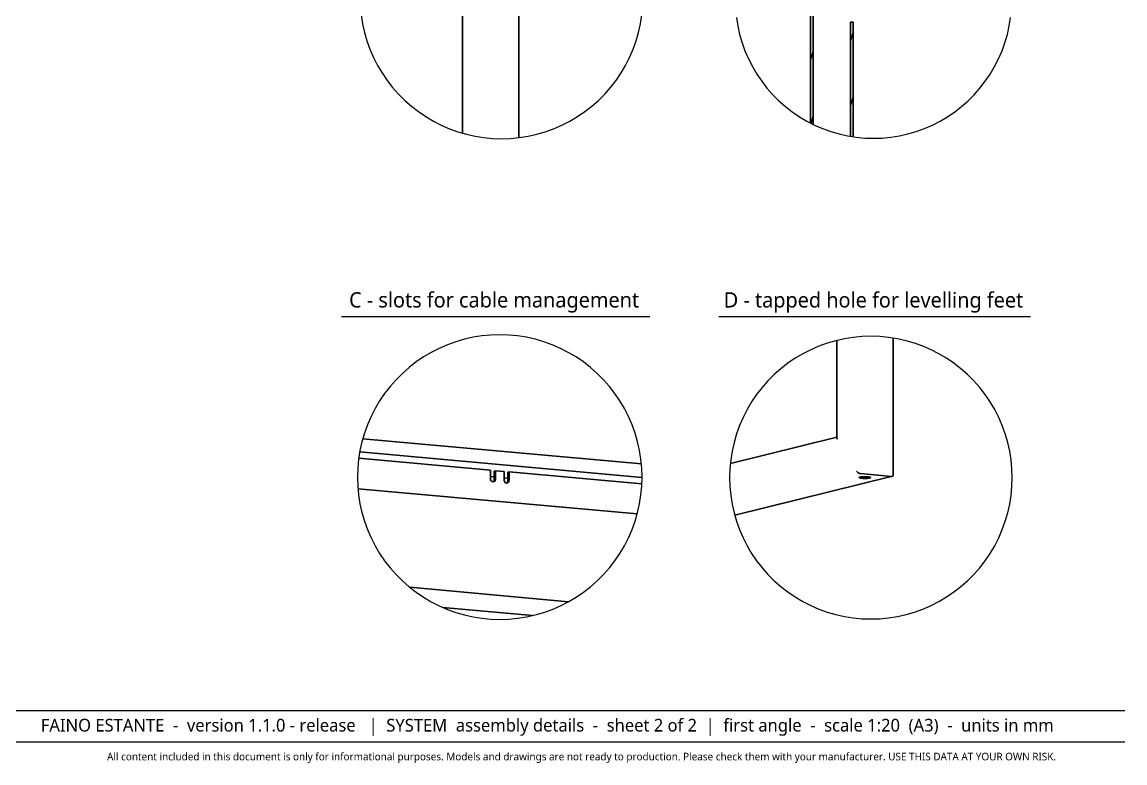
# Model space of a CAD drawing. Header units: millimetres. Extents: x 20 to 1420, y 6 to 408.
# Drawn here: x 1202.9 to 1420, y 5.9 to 151.7 of the extents above; entities that cross this region are included whole.
import ezdxf

# ---------------------------------------------------------------- set-up
doc = ezdxf.new("R2010")
doc.units = ezdxf.units.MM
doc.header["$LTSCALE"] = 12.7
for name, color, linetype, lineweight in [('ANNOTATION_TEXT', 251, 'Continuous', 25), ('BORDER_FRAME', 7, 'Continuous', 15), ('DETAIL_VIEW_BORDER', 7, 'Continuous', 15), ('SKETCHED_GEOMETRY', 7, 'Continuous', 15), ('VIEW_HATCHES', 7, 'Continuous', 13), ('Visible', 7, 'Continuous', 25)]:
    doc.layers.add(name, color=color, linetype=linetype, lineweight=lineweight)
doc.styles.add('Onshape-Standard-NoteStyle', font='Open Sans', dxfattribs={"height": 2.5})
doc.styles.add('Onshape-Standard-View-Label', font='Open Sans', dxfattribs={"height": 3})

msp = doc.modelspace()

# ---------------------------------------------------------------- linework, layer by layer
at = {"layer": 'BORDER_FRAME'}
msp.add_line((1420, 10), (1020, 10), dxfattribs=at)
at = {"layer": 'DETAIL_VIEW_BORDER', "flags": 128}
for points in [[(1269.66328, 153.12412), (1269.93702, 151.39577), (1270.31875, 149.68802), (1270.80695, 148.00761), (1271.39971, 146.36117), (1272.09467, 144.75519), (1272.88911, 143.19603), (1273.77988, 141.68982), (1274.76346, 140.24252), (1275.83598, 138.85983), (1276.99321, 137.54722), (1278.23057, 136.30986), (1279.54318, 135.15263), (1280.92587, 134.08011), (1282.37317, 133.09653), (1283.87938, 132.20576), (1285.43855, 131.41132), (1287.04452, 130.71636), (1288.69096, 130.1236), (1290.37137, 129.6354), (1292.07912, 129.25367), (1293.80747, 128.97993), (1295.54959, 128.81525), (1297.29862, 128.76028), (1299.04765, 128.81525), (1300.78978, 128.97993), (1302.51813, 129.25367), (1304.22588, 129.6354), (1305.90629, 130.1236), (1307.55273, 130.71636), (1309.1587, 131.41132), (1310.71787, 132.20576), (1312.22407, 133.09653), (1313.67137, 134.08011), (1315.05406, 135.15263), (1316.36668, 136.30986), (1317.60404, 137.54722), (1318.76126, 138.85983), (1319.83378, 140.24252), (1320.81737, 141.68982), (1321.70814, 143.19603), (1322.50257, 144.75519), (1323.19754, 146.36117), (1323.79029, 148.00761), (1324.2785, 149.68802), (1324.66022, 151.39577), (1324.93397, 153.12412)], [(1343.51749, 152.63403), (1343.78485, 150.94599), (1344.15767, 149.27807), (1344.63449, 147.63685), (1345.21342, 146.02881), (1345.89218, 144.46029), (1346.66809, 142.93748), (1347.53808, 141.4664), (1348.49873, 140.05286), (1349.54624, 138.70242), (1350.67647, 137.42041), (1351.88498, 136.21191), (1353.16698, 135.08167), (1354.51742, 134.03417), (1355.93097, 133.07352), (1357.40205, 132.20352), (1358.92485, 131.42762), (1360.49337, 130.74886), (1362.10141, 130.16993), (1363.74263, 129.69311), (1365.41055, 129.32028), (1367.09859, 129.05293), (1368.80009, 128.89209), (1370.50833, 128.8384), (1372.21657, 128.89209), (1373.91807, 129.05293), (1375.60611, 129.32028), (1377.27403, 129.69311), (1378.91525, 130.16993), (1380.52329, 130.74886), (1382.09181, 131.42762), (1383.61462, 132.20352), (1385.0857, 133.07352), (1386.49924, 134.03417), (1387.84968, 135.08167), (1389.13169, 136.21191), (1390.34019, 137.42041), (1391.47043, 138.70242), (1392.51794, 140.05286), (1393.47858, 141.4664), (1394.34858, 142.93748), (1395.12448, 144.46029), (1395.80324, 146.02881), (1396.38217, 147.63685), (1396.85899, 149.27807), (1397.23182, 150.94599), (1397.49918, 152.63403)]]:
    msp.add_lwpolyline(points, dxfattribs=at)
for points in [[(1324.95929, 62.16123), (1324.90402, 63.91992), (1324.73843, 65.67167), (1324.46318, 67.40957), (1324.07934, 69.12675), (1323.58844, 70.81645), (1322.99241, 72.47199), (1322.2936, 74.08683), (1321.49478, 75.65461), (1320.59909, 77.16914), (1319.61007, 78.62444), (1318.53162, 80.01476), (1317.368, 81.33463), (1316.1238, 82.57883), (1314.80394, 83.74245), (1313.41361, 84.82089), (1311.95831, 85.80991), (1310.44379, 86.7056), (1308.87601, 87.50443), (1307.26116, 88.20323), (1305.60562, 88.79926), (1303.91593, 89.29017), (1302.19874, 89.674), (1300.46084, 89.94926), (1298.70909, 90.11485), (1296.9504, 90.17012), (1295.19171, 90.11485), (1293.43995, 89.94926), (1291.70206, 89.674), (1289.98487, 89.29017), (1288.29518, 88.79926), (1286.63964, 88.20323), (1285.02479, 87.50443), (1283.45701, 86.7056), (1281.94249, 85.80991), (1280.48719, 84.82089), (1279.09686, 83.74245), (1277.777, 82.57883), (1276.5328, 81.33463), (1275.36918, 80.01476), (1274.29073, 78.62444), (1273.30171, 77.16914), (1272.40602, 75.65461), (1271.6072, 74.08683), (1270.90839, 72.47199), (1270.31236, 70.81645), (1269.82146, 69.12675), (1269.43762, 67.40957), (1269.16237, 65.67167), (1268.99678, 63.91992), (1268.94151, 62.16123), (1268.99678, 60.40253), (1269.16237, 58.65078), (1269.43762, 56.91288), (1269.82146, 55.1957), (1270.31236, 53.506), (1270.90839, 51.85047), (1271.6072, 50.23562), (1272.40602, 48.66784), (1273.30171, 47.15331), (1274.29073, 45.69801), (1275.36918, 44.30769), (1276.5328, 42.98782), (1277.777, 41.74362), (1279.09686, 40.58001), (1280.48719, 39.50156), (1281.94249, 38.51254), (1283.45701, 37.61685), (1285.02479, 36.81802), (1286.63964, 36.11922), (1288.29518, 35.52319), (1289.98487, 35.03229), (1291.70206, 34.64845), (1293.43995, 34.37319), (1295.19171, 34.20761), (1296.9504, 34.15234), (1298.70909, 34.20761), (1300.46084, 34.37319), (1302.19874, 34.64845), (1303.91593, 35.03229), (1305.60562, 35.52319), (1307.26116, 36.11922), (1308.87601, 36.81802), (1310.44379, 37.61685), (1311.95831, 38.51254), (1313.41361, 39.50156), (1314.80394, 40.58001), (1316.1238, 41.74362), (1317.368, 42.98782), (1318.53162, 44.30769), (1319.61007, 45.69801), (1320.59909, 47.15331), (1321.49478, 48.66784), (1322.2936, 50.23562), (1322.99241, 51.85047), (1323.58844, 53.506), (1324.07934, 55.1957), (1324.46318, 56.91288), (1324.73843, 58.65078), (1324.90402, 60.40253)], [(1397.81724, 62.06279), (1397.76235, 63.80954), (1397.59788, 65.54939), (1397.3245, 67.27548), (1396.94327, 68.981), (1396.4557, 70.65921), (1395.86372, 72.3035), (1395.16966, 73.90737), (1394.37627, 75.4645), (1393.48666, 76.96874), (1392.50436, 78.41415), (1391.43324, 79.79503), (1390.27753, 81.10593), (1389.04178, 82.34168), (1387.73089, 83.49739), (1386.35001, 84.56851), (1384.90459, 85.55081), (1383.40036, 86.44041), (1381.84323, 87.23381), (1380.23935, 87.92787), (1378.59506, 88.51985), (1376.91685, 89.00742), (1375.21133, 89.38864), (1373.48524, 89.66203), (1371.74539, 89.8265), (1369.99864, 89.88139), (1368.2519, 89.8265), (1366.51205, 89.66203), (1364.78596, 89.38864), (1363.08044, 89.00742), (1361.40223, 88.51985), (1359.75794, 87.92787), (1358.15406, 87.23381), (1356.59693, 86.44041), (1355.0927, 85.55081), (1353.64728, 84.56851), (1352.2664, 83.49739), (1350.9555, 82.34168), (1349.71976, 81.10593), (1348.56405, 79.79503), (1347.49293, 78.41415), (1346.51063, 76.96874), (1345.62102, 75.4645), (1344.82763, 73.90737), (1344.13357, 72.3035), (1343.54159, 70.65921), (1343.05402, 68.981), (1342.67279, 67.27548), (1342.39941, 65.54939), (1342.23494, 63.80954), (1342.18005, 62.06279), (1342.23494, 60.31605), (1342.39941, 58.5762), (1342.67279, 56.85011), (1343.05402, 55.14459), (1343.54159, 53.46637), (1344.13357, 51.82208), (1344.82763, 50.21821), (1345.62102, 48.66108), (1346.51063, 47.15684), (1347.49293, 45.71143), (1348.56405, 44.33055), (1349.71976, 43.01965), (1350.9555, 41.78391), (1352.2664, 40.62819), (1353.64728, 39.55707), (1355.0927, 38.57477), (1356.59693, 37.68517), (1358.15406, 36.89177), (1359.75794, 36.19771), (1361.40223, 35.60573), (1363.08044, 35.11817), (1364.78596, 34.73694), (1366.51205, 34.46355), (1368.2519, 34.29909), (1369.99864, 34.24419), (1371.74539, 34.29909), (1373.48524, 34.46355), (1375.21133, 34.73694), (1376.91685, 35.11817), (1378.59506, 35.60573), (1380.23935, 36.19771), (1381.84323, 36.89177), (1383.40036, 37.68517), (1384.90459, 38.57477), (1386.35001, 39.55707), (1387.73089, 40.62819), (1389.04178, 41.78391), (1390.27753, 43.01965), (1391.43324, 44.33055), (1392.50436, 45.71143), (1393.48666, 47.15684), (1394.37627, 48.66108), (1395.16966, 50.21821), (1395.86372, 51.82208), (1396.4557, 53.46637), (1396.94327, 55.14459), (1397.3245, 56.85011), (1397.59788, 58.5762), (1397.76235, 60.31605)]]:
    msp.add_lwpolyline(points, close=True, dxfattribs=at)
at = {"layer": 'SKETCHED_GEOMETRY'}
for p, q in [((1265.79798, 93.79721), (1326.48173, 93.79721)), ((1340.04996, 93.79721), (1401.43271, 93.79721)), ((1420, 16.17802), (1020.16999, 16.17802))]:
    msp.add_line(p, q, dxfattribs=at)
at = {"layer": 'VIEW_HATCHES', "color": 7, "linetype": 'Continuous', "lineweight": 13}
for p, q in [((1365.97541, 147.80897), (1366.47541, 149.675)), ((1358.14208, 144.07502), (1358.64208, 145.94104)), ((1365.97541, 135.05875), (1366.47541, 136.92478)), ((1358.26035, 131.7662), (1358.64208, 133.19082))]:
    msp.add_line(p, q, dxfattribs=at)
at = {"layer": 'Visible', "color": 7}
for p, q in [((1289.60487, 180.85342), (1289.60487, 129.85809)), ((1358.14208, 131.82646), (1358.14208, 180.26108)), ((1358.64208, 180.51584), (1358.64208, 131.5717)), ((1300.67617, 128.96919), (1300.67617, 154.87487)), ((1365.97541, 129.23082), (1365.97541, 151.71338)), ((1366.47541, 151.71338), (1365.97541, 151.71338)), ((1366.47541, 151.71338), (1366.47541, 129.15163)), ((1363.29633, 89.05567), (1363.29633, 69.87877)), ((1374.36763, 62.48629), (1374.36763, 89.52227)), ((1269.99192, 69.71348), (1324.82607, 64.74454)), ((1363.29633, 70.01418), (1342.33162, 64.83232)), ((1269.19318, 65.86622), (1295.09325, 63.51921)), ((1269.39351, 67.13107), (1324.95724, 62.09602)), ((1295.09325, 61.87132), (1295.09325, 63.51921)), ((1295.83225, 63.36477), (1296.09123, 63.42878)), ((1295.83225, 63.36477), (1295.83225, 61.71687)), ((1296.09123, 63.42878), (1297.80205, 63.27375)), ((1296.09123, 61.78088), (1296.09123, 63.42878)), ((1297.80205, 61.62585), (1297.80205, 63.27375)), ((1298.54106, 63.1193), (1298.80004, 63.18331)), ((1298.54106, 63.1193), (1298.54106, 61.47141)), ((1298.80004, 63.18331), (1324.91703, 60.81665)), ((1298.80004, 61.53542), (1298.80004, 63.18331)), ((1295.09325, 62.26536), (1295.83225, 62.1984)), ((1297.80205, 62.0199), (1298.54106, 61.95293)), ((1343.19863, 54.64683), (1374.23618, 62.31839)), ((1367.85357, 62.88044), (1374.1266, 62.31199)), ((1269.04548, 59.88733), (1323.99572, 54.90786)), ((1279.22561, 40.48014), (1310.49418, 37.64665)), ((1285.75027, 36.50408), (1303.36098, 34.90824))]:
    msp.add_line(p, q, dxfattribs=at)
at = {"layer": 'Visible', "color": 7, "flags": 128}
for points in [[(1363.36862, 69.66147), (1363.3289, 69.73851), (1363.30454, 69.81175), (1363.29633, 69.87877)], [(1367.85357, 62.88044), (1367.77536, 62.8937), (1367.69167, 62.91965), (1367.60502, 62.95747), (1367.51806, 63.00603), (1367.43342, 63.06386), (1367.35368, 63.12918), (1367.28126, 63.20002), (1367.21836, 63.27423), (1367.16689, 63.34955)], [(1374.36763, 62.48629), (1374.36033, 62.43078), (1374.33865, 62.38436), (1374.30322, 62.34839), (1374.25508, 62.32393), (1374.19563, 62.31167), (1374.1266, 62.31199)]]:
    msp.add_lwpolyline(points, dxfattribs=at)
at = {"layer": 'Visible', "color": 7}
for centre in [(1295.59224, 61.8261), (1298.30105, 61.58064)]:
    msp.add_ellipse(centre, major_axis=(-0.13997, 0.56629), ratio=0.845779511, start_param=1.286473943, end_param=4.428066596, dxfattribs=at)
at = {"layer": 'Visible', "color": 7, "extrusion": (0, 0, -1)}
for centre, end_param in [((1295.33326, 61.76209), 6.00942835), ((1298.04207, 61.51662), 6.009428349)]:
    msp.add_ellipse(centre, major_axis=(0.13997, -0.56629), ratio=0.845779511, start_param=4.996711365, end_param=end_param, dxfattribs=at)
at = {"layer": 'Visible', "color": 7}
msp.add_ellipse((1368.83198, 62.06279), major_axis=(1.16667, 0), ratio=0.149659681, dxfattribs=at)

# ---------------------------------------------------------------- texts
at = {"layer": 'ANNOTATION_TEXT', "color": 7, "char_height": 3, "attachment_point": 2, "style": 'Onshape-Standard-View-Label'}
for s, insert in [(' C - slots for cable management', (1295.32351, 98.54477)), (' D - tapped hole for levelling feet', (1369.99864, 98.53221))]:
    msp.add_mtext(s, dxfattribs=dict(at, insert=insert))
at = {"layer": 'ANNOTATION_TEXT', "width": 222.743421, "attachment_point": 1, "style": 'Onshape-Standard-NoteStyle'}
for s, insert, char_height in [('{\\fOpen Sans|b0|i0|c0|p0;\\W6.09675;  }FAINO ESTANTE  -  version 1.1.0 - release   |  SYSTEM  assembly details  -  sheet 2 of 2  |  first angle  -  scale 1:20  (A3)  -  units in mm', (1196.28349, 14.59375), 2.5), ('{\\fOpen Sans|b0|i0|c0|p0;\\W9.04608;     }All content included in this document is only for informational purposes. Models and drawings are not ready to production. Please check them with your manufacturer. USE THIS DATA AT YOUR OWN RISK.', (1196.6771, 7.92044), 1.5)]:
    msp.add_mtext(s, dxfattribs=dict(at, insert=insert, char_height=char_height))

doc.saveas('drawing.dxf')
